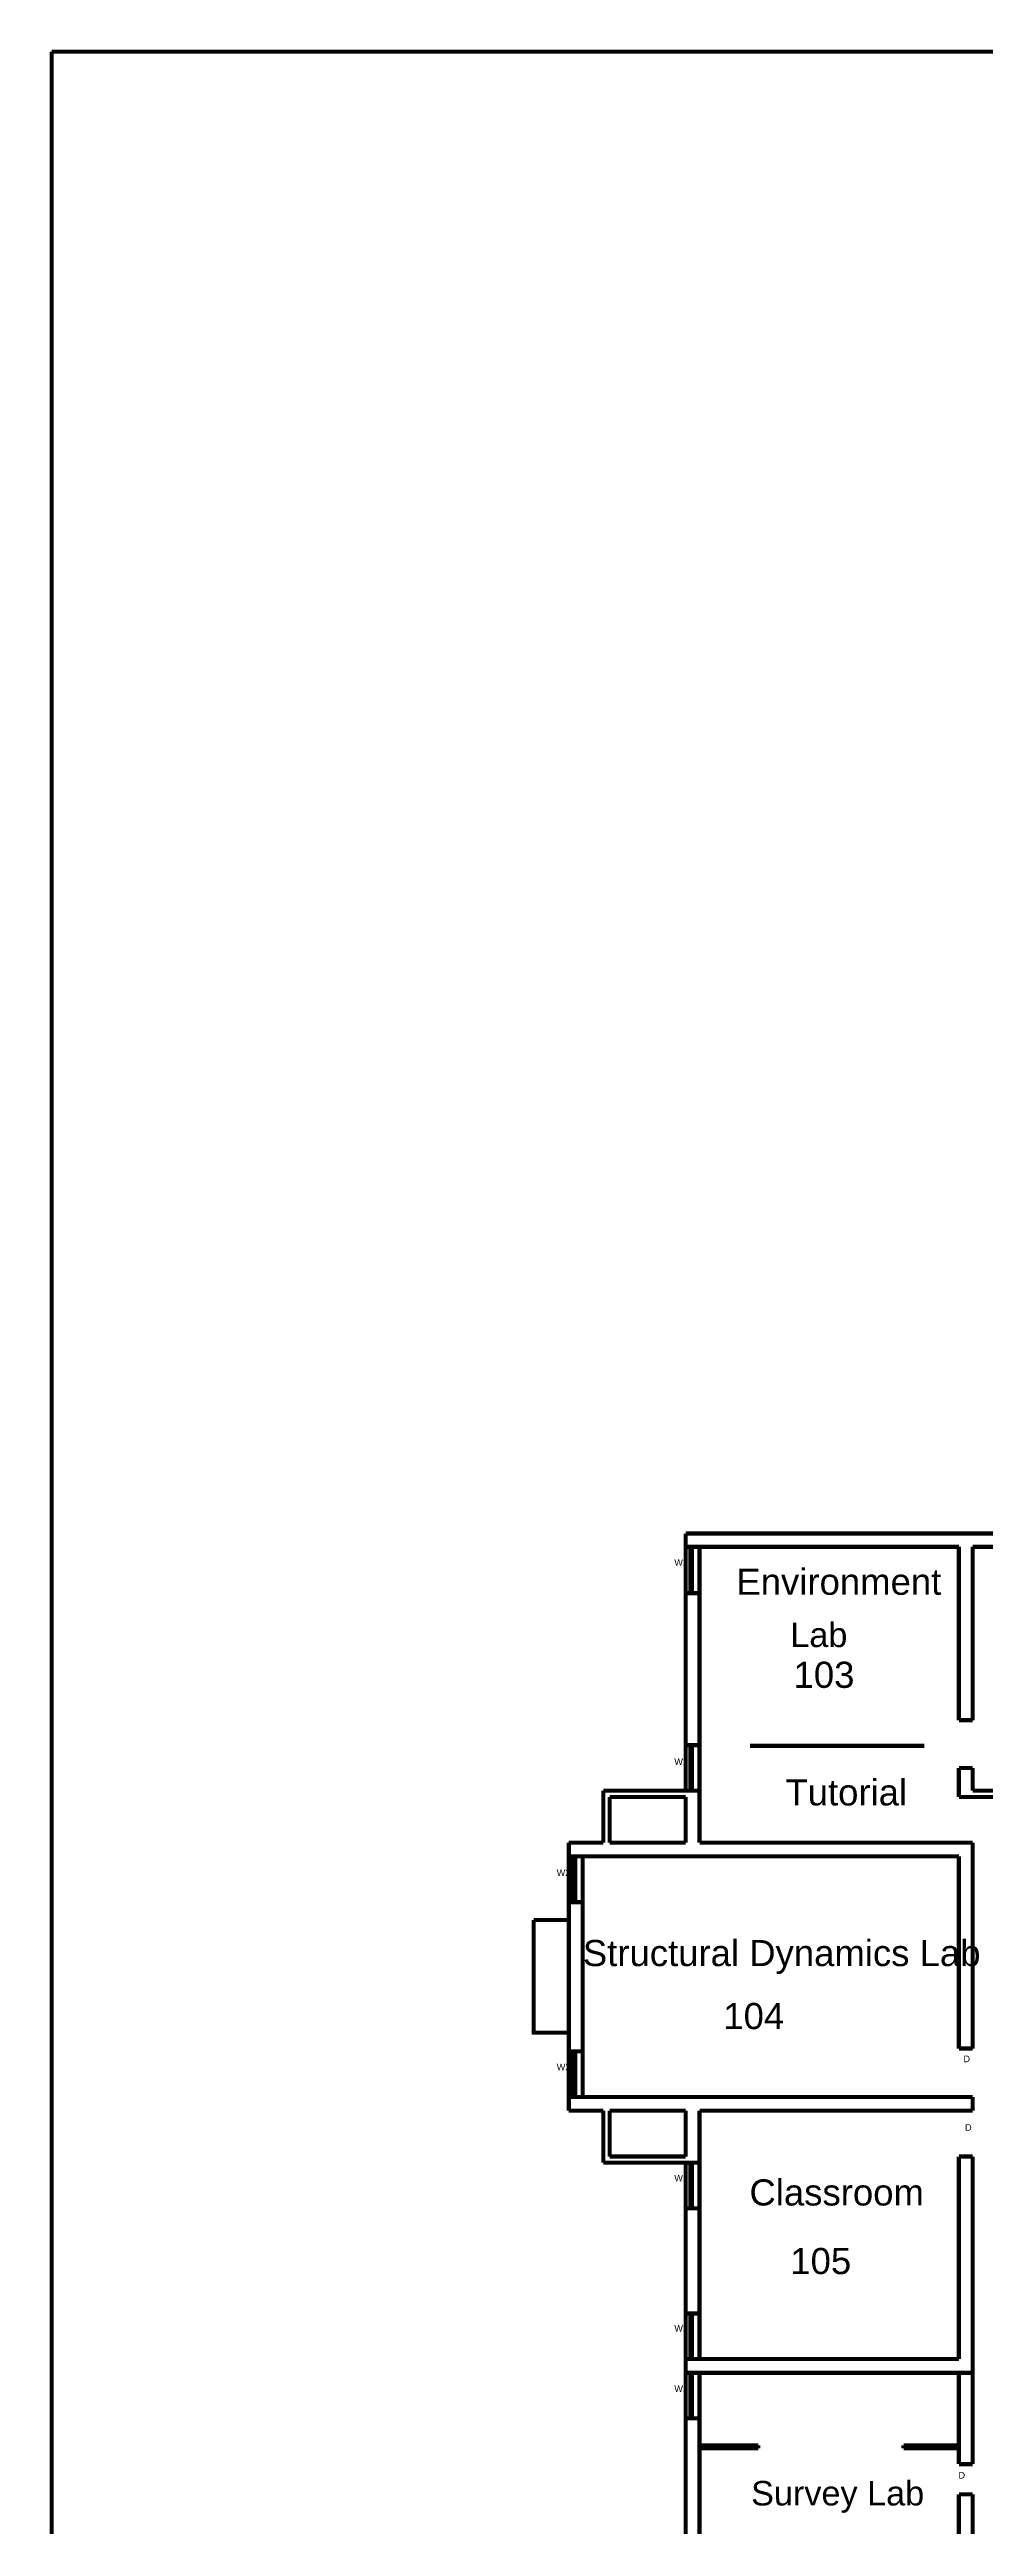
# Model space of a CAD drawing. Header units: millimetres. Extents: x 14 to 406, y 10 to 287.
# Drawn here: x 13.9 to 71.2, y 135.3 to 287 of the extents above; entities that cross this region are included whole.
import ezdxf

# ---------------------------------------------------------------- set-up
doc = ezdxf.new("R2010")
doc.units = ezdxf.units.MM
doc.layers.add('P', color=7, linetype='Continuous')
doc.layers.add('T', color=7, linetype='Continuous')

msp = doc.modelspace()

# ---------------------------------------------------------------- linework, layer by layer
at = {"layer": 'P', "const_width": 0.254}
for points in [[(14.076, 9.878), (405.747, 9.878), (405.747, 286.826), (14.076, 286.826)], [(14.076, 286.826), (14.076, 9.878)], [(71.861, 196.074), (52.899, 196.074)], [(52.899, 195.263), (52.899, 196.074)], [(69.621, 195.263), (52.899, 195.263)], [(52.899, 195.263), (52.899, 192.423)], [(53.181, 195.263), (53.181, 192.423)], [(53.269, 195.263), (53.269, 192.423)], [(53.746, 195.263), (53.746, 192.423)], [(69.621, 192.211), (69.621, 195.263)], [(71.861, 195.263), (70.467, 195.263)], [(70.467, 192.211), (70.467, 195.263)], [(53.746, 192.423), (52.899, 192.423)], [(52.899, 183.109), (52.899, 192.423)], [(53.746, 183.109), (53.746, 192.423)], [(69.621, 192.211), (69.621, 184.644)], [(70.467, 192.211), (70.467, 184.644)], [(69.621, 184.644), (70.467, 184.644)], [(53.746, 183.109), (52.899, 183.109)], [(52.899, 183.109), (52.899, 180.322)], [(53.181, 183.109), (53.181, 180.322)], [(53.269, 183.109), (53.269, 180.322)], [(53.746, 183.109), (53.746, 180.322)], [(56.833, 183.074), (67.504, 183.074)], [(69.621, 179.934), (69.621, 181.716)], [(70.467, 181.716), (69.621, 181.716)], [(70.467, 180.322), (70.467, 181.716)], [(47.854, 177.147), (47.854, 180.322)], [(53.746, 180.322), (47.854, 180.322)], [(48.242, 177.147), (48.242, 179.934)], [(52.899, 179.934), (48.242, 179.934)], [(52.899, 177.147), (52.899, 179.934)], [(53.746, 177.147), (53.746, 180.322)], [(70.467, 179.934), (69.621, 179.934)], [(76.059, 180.322), (70.467, 180.322)], [(70.467, 179.934), (76.059, 179.934)], [(69.621, 176.301), (45.738, 176.301), (45.738, 177.147)], [(47.854, 177.147), (45.738, 177.147)], [(45.738, 176.301), (45.738, 173.496)], [(45.985, 176.301), (45.985, 173.496)], [(46.126, 176.301), (46.126, 173.496)], [(46.584, 176.301), (46.584, 173.496)], [(52.899, 177.147), (48.242, 177.147)], [(70.467, 177.147), (53.746, 177.147)], [(69.621, 164.536), (69.621, 176.301)], [(70.467, 164.536), (70.467, 176.301), (70.467, 177.147)], [(45.738, 164.359), (45.738, 173.496)], [(46.584, 173.496), (45.738, 173.496)], [(46.584, 164.359), (46.584, 173.496)], [(45.738, 172.403), (43.586, 172.403)], [(43.586, 172.403), (43.586, 165.506), (45.738, 165.506)], [(46.584, 164.359), (45.738, 164.359)], [(45.738, 164.359), (45.738, 161.572)], [(45.985, 164.359), (45.985, 161.572)], [(46.126, 164.359), (46.126, 161.572)], [(46.584, 164.359), (46.584, 161.572)], [(69.621, 164.536), (70.467, 164.536)], [(69.621, 161.572), (45.738, 161.572)], [(45.738, 160.726), (45.738, 161.572)], [(47.854, 160.726), (45.738, 160.726)], [(47.854, 160.726), (47.854, 157.551)], [(52.899, 160.726), (48.242, 160.726)], [(48.242, 160.726), (48.242, 157.921)], [(52.899, 157.921), (52.899, 160.726)], [(69.621, 161.572), (53.746, 161.572)], [(70.467, 160.726), (53.746, 160.726)], [(53.746, 157.551), (53.746, 160.726)], [(69.621, 161.572), (70.467, 161.572)], [(70.467, 160.726), (70.467, 161.572)], [(52.899, 157.921), (48.242, 157.921)], [(70.467, 157.921), (69.621, 157.921)], [(69.621, 145.521), (69.621, 157.921)], [(70.467, 144.674), (70.467, 157.921)], [(53.746, 157.551), (47.854, 157.551)], [(52.899, 157.551), (52.899, 154.746)], [(53.181, 157.551), (53.181, 154.746)], [(53.269, 157.551), (53.269, 154.746)], [(53.746, 157.551), (53.746, 154.746)], [(52.899, 148.308), (52.899, 154.746)], [(53.746, 154.746), (52.899, 154.746)], [(53.746, 148.308), (53.746, 154.746)], [(53.746, 148.308), (52.899, 148.308)], [(52.899, 148.308), (52.899, 145.521)], [(53.181, 148.308), (53.181, 145.521)], [(53.269, 148.308), (53.269, 145.521)], [(53.746, 148.308), (53.746, 145.521)], [(69.621, 145.521), (52.899, 145.521)], [(52.899, 144.674), (52.899, 145.521)], [(70.467, 144.674), (52.899, 144.674)], [(52.899, 144.674), (52.899, 141.887)], [(53.181, 144.674), (53.181, 141.887)], [(53.269, 144.674), (53.269, 141.887)], [(53.746, 144.674), (53.746, 141.887)], [(69.621, 139.083), (69.621, 144.674)], [(70.467, 139.083), (70.467, 144.674)], [(53.746, 141.887), (52.899, 141.887)], [(52.899, 133.209), (52.899, 141.887)], [(53.746, 133.209), (53.746, 141.887)], [(57.344, 140.229), (53.746, 140.229)], [(57.344, 140.053), (53.746, 140.053)], [(57.344, 140.053), (57.344, 140.229)], [(69.621, 140.229), (66.234, 140.229)], [(66.234, 140.229), (66.234, 140.053)], [(69.621, 140.053), (66.234, 140.053)], [(70.467, 139.083), (69.621, 139.083)], [(70.467, 137.231), (69.621, 137.231)], [(69.621, 130.404), (69.621, 137.231)], [(70.467, 121.603), (70.467, 129.611), (70.467, 137.231)]]:
    msp.add_lwpolyline(points, dxfattribs=at)

# ---------------------------------------------------------------- texts
at = {"layer": 'T', "attachment_point": 7}
for s, insert, char_height in [('{\\fArial|b0|i0|c0|p18;W2}', (52.2, 194.1), 0.4), ('{\\fArial|b0|i0|c0|p18;Environment}', (56, 192.3), 1.6), ('{\\fArial|b0|i0|c0|p18;Lab}', (59.3, 189.1), 1.5), ('{\\fArial|b0|i0|c0|p18;103}', (59.5, 186.6), 1.6), ('{\\fArial|b0|i0|c0|p18;W2}', (52.2, 181.9), 0.4), ('{\\fArial|b0|i0|c0|p18;Tutorial}', (59, 179.4), 1.6), ('{\\fArial|b0|i0|c0|p18;W2}', (45, 175.1), 0.4), ('{\\fArial|b0|i0|c0|p18;Structural Dynamics Lab}', (46.6, 169.1), 1.6), ('{\\fArial|b0|i0|c0|p18;104}', (55.2, 165.7), 1.6), ('{\\fArial|b0|i0|c0|p18;D}', (69.9, 163.7), 0.4), ('{\\fArial|b0|i0|c0|p18;W2}', (45, 163.2), 0.4), ('{\\fArial|b0|i0|c0|p18;D}', (70, 159.5), 0.4), ('{\\fArial|b0|i0|c0|p18;W2}', (52.2, 156.4), 0.4), ('{\\fArial|b0|i0|c0|p18;Classroom}', (56.8, 154.9), 1.6), ('{\\fArial|b0|i0|c0|p18;105}', (59.3, 150.7), 1.6), ('{\\fArial|b0|i0|c0|p18;W2}', (52.2, 147.2), 0.4), ('{\\fArial|b0|i0|c0|p18;W2}', (52.2, 143.5), 0.4), ('{\\fArial|b0|i0|c0|p18;Survey Lab}', (56.9, 136.1), 1.5), ('{\\fArial|b0|i0|c0|p18;D}', (69.6, 138.2), 0.4)]:
    msp.add_mtext(s, dxfattribs=dict(at, insert=insert, char_height=char_height))

doc.saveas('drawing.dxf')
